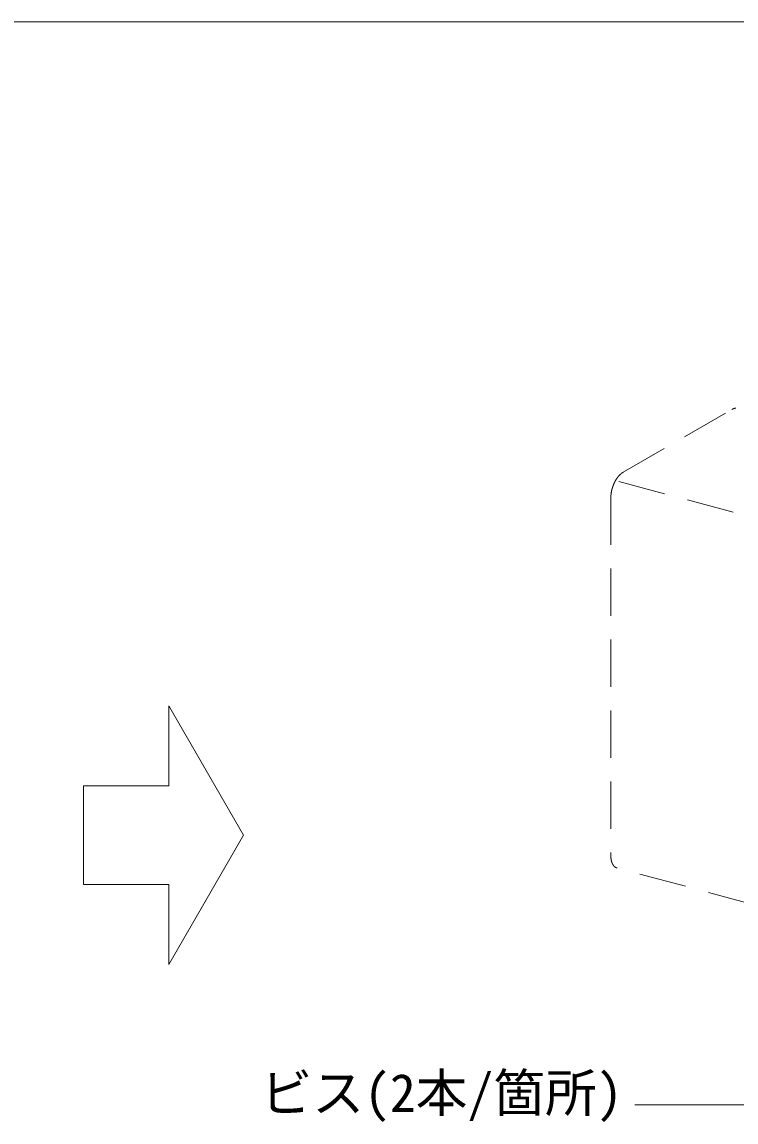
# Model space of a CAD drawing. Units: millimetres on the paper. Extents: x -210 to 210, y -148 to 148.
# Drawn here: x 138.39 to 156.5, y 0.01 to 27.89 of the extents above; entities that cross this region are included whole.
import ezdxf
from ezdxf.enums import TextEntityAlignment as Align

# ---------------------------------------------------------------- set-up
doc = ezdxf.new("R2010")
doc.units = ezdxf.units.MM
doc.linetypes.add('DASHED1', pattern=[1.8, 1.2, -0.6])
for name, color, linetype, lineweight in [('4-1_吊り材', 4, 'DASHED1', 18), ('4-6_文字__矢印', 7, 'Continuous', 18), ('4-9_躯体他', 4, 'DASHED1', 18), ('F-3_野縁', 3, 'Continuous', 18)]:
    doc.layers.add(name, color=color, linetype=linetype, lineweight=lineweight)
doc.styles.add('ＭＳ ゴシック', font='')
doc.styles.get('ＭＳ ゴシック').set_extended_font_data('MS Gothic')

msp = doc.modelspace()

# ---------------------------------------------------------------- linework, layer by layer
at = {"layer": '4-1_吊り材'}
for p, q in [((153.637, 16.479), (156.393, 18.071)), ((153.326, 15.84), (153.326, 6.759)), ((162.173, 4.122), (153.482, 6.451))]:
    msp.add_line(p, q, dxfattribs=at)
at = {"layer": '4-6_文字__矢印'}
for p, q in [((144.011, 7.281), (142.117, 10.561)), ((142.117, 10.561), (142.117, 8.529)), ((142.117, 8.529), (139.955, 8.529)), ((139.955, 6.033), (139.955, 8.529)), ((144.011, 7.281), (142.117, 4.002)), ((142.117, 6.033), (139.955, 6.033)), ((142.117, 4.002), (142.117, 6.033)), ((158.398, 0.448), (153.937, 0.448))]:
    msp.add_line(p, q, dxfattribs=at)
at = {"layer": '4-9_躯体他'}
msp.add_line((163.38, 13.606), (153.444, 16.268), dxfattribs=at)
for centre, radius, start, end in [((156.542, 17.813), 0.297, 114.2083, 120.0815), ((156.523, 17.855), 0.251, 107.6446, 114.2144), ((156.511, 17.891), 0.214, 100.3349, 107.6466), ((156.506, 17.919), 0.186, 92.2913, 100.3297), ((153.848, 16.125), 0.412, 125.318, 130.036), ((153.813, 16.175), 0.351, 120.0736, 125.3261), ((154.254, 15.812), 0.93, 156.8795, 159.6222), ((154.232, 15.822), 0.906, 154.0902, 156.8823), ((154.197, 15.838), 0.868, 151.22, 154.0933), ((154.154, 15.863), 0.818, 148.2347, 151.2234), ((154.103, 15.894), 0.759, 145.0959, 148.2385), ((154.049, 15.932), 0.692, 141.7603, 145.1003), ((153.994, 15.975), 0.622, 138.1774, 141.7653), ((153.94, 16.023), 0.55, 134.2893, 138.1833), ((153.891, 16.074), 0.479, 130.0284, 134.296), ((154.105, 15.836), 0.779, 173.6215, 176.7084), ((154.161, 15.83), 0.836, 170.6788, 173.6251), ((154.207, 15.822), 0.882, 167.8394, 170.6821), ((154.24, 15.815), 0.916, 165.07, 167.8424), ((154.259, 15.81), 0.935, 162.3399, 165.0728), ((154.264, 15.809), 0.94, 159.6194, 162.3426), ((154.041, 15.839), 0.715, 176.7043, 179.9736), ((153.972, 6.759), 0.646, 179.9688, 183.4684), ((153.9, 6.755), 0.574, 183.4628, 187.2482), ((153.829, 6.746), 0.503, 187.2418, 191.3774), ((153.762, 6.732), 0.434, 191.3701, 195.9296), ((153.701, 6.715), 0.371, 195.9216, 200.9871), ((153.648, 6.695), 0.314, 200.979, 206.637), ((153.605, 6.673), 0.265, 206.6301, 212.9617), ((153.571, 6.651), 0.225, 212.958, 220.0216), ((153.547, 6.631), 0.194, 220.0241, 227.8281), ((153.532, 6.614), 0.172, 227.8397, 236.3108), ((153.524, 6.603), 0.158, 236.3325, 245.2929), ((153.522, 6.598), 0.152, 245.3222, 254.4969), ((153.523, 6.6), 0.155, 254.5273, 255.2478)]:
    msp.add_arc(centre, radius, start, end, dxfattribs=at)
at = {"layer": 'F-3_野縁'}
msp.add_line((-45.25, 27.889), (191, 27.889), dxfattribs=at)

# ---------------------------------------------------------------- texts
at = {"layer": '4-6_文字__矢印', "style": 'ＭＳ ゴシック'}
msp.add_text('ビス(2本/箇所)', height=0.9622, dxfattribs=at).set_placement((144.443, -0.019), align=Align.BOTTOM_LEFT)

doc.saveas('drawing.dxf')
